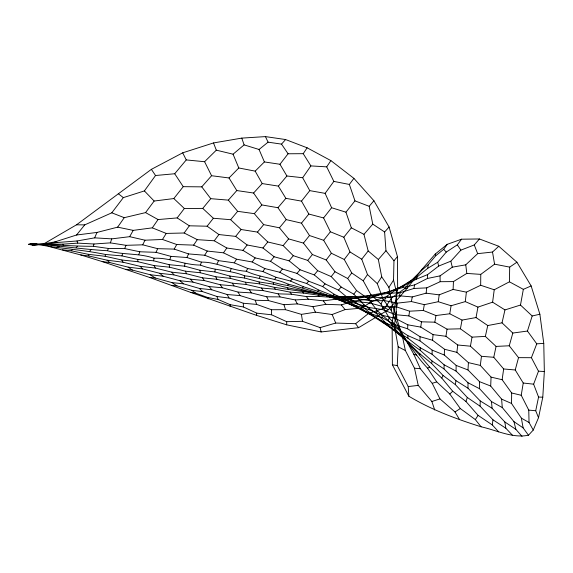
<?xml version="1.0" encoding="UTF-8"?>
<svg xmlns="http://www.w3.org/2000/svg" width="573" height="573" viewBox="0 0 573 573"><rect width="100%" height="100%" fill="white"/><g stroke="black" fill="none" stroke-linecap="round" stroke-linejoin="round"><path stroke-width="0.86" d="M286.686 324.834L286.708 321.689L271.602 314.792L256.754 313.152L243.389 306.963L230.224 304.707L218.069 299.457L207.598 297.459L195.701 293.175L190.687 292.395L149.474 277.411L102.23 261.582L80.721 254.942L48.211 246.29L37.739 244.399L30.469 243.826L28.65 244.284L32.747 245.287L46.678 244.148L62.872 244.17L77.742 243.117L93.986 243.998L110.36 242.873L125.974 245.316L142.706 244.829L157.647 248.675L174.199 249.097L188.574 253.911L204.719 255.25L218.614 260.643L234.242 262.842L247.744 268.522L262.821 271.523L276 277.282L290.54 281.049L303.468 286.722L317.492 291.242L356.478 307.049L369.628 313.144L382.241 317.75L395.026 324.719L407.611 328.787L420.038 336.709L432.543 340.247L444.569 349.272L456.889 352.352L468.413 362.63L480.303 365.402L491.068 377.113L502.127 379.713L511.668 392.978L511.524 403.464L521.366 418.147L523.12 427.881L528.471 435.229L533.241 430.072L538.52 417.717L542.781 397.204L544.35 371.505L543.763 343.385L539.873 314.226L531.142 285.934L516.925 262.205L498.768 246.261L479.429 238.97L461.537 239.199L447.248 244.327L435.265 254.018L422.322 268.966L407.396 288.011L388.508 309.699L358.562 327.692L321.145 331.953L286.686 324.834L256.41 315.315L190.687 292.395M523.12 427.881L513.952 421.649L502.285 407.561L491.476 401.58L479.608 388.752L467.991 382.728L456.044 371.068L444.125 364.822L432.114 354.286L432.135 350.124L419.945 340.856L407.754 335.57L395.255 327.355L383.072 321.632L370.23 314.391L332.612 295.539L318.867 290.117L306.576 283.499L292.273 278.951L279.803 272.261L264.891 268.594L252.141 261.961L236.577 259.211L223.47 252.808L207.233 251.053L193.638 245.129L176.749 244.521L162.474 239.464L144.99 240.202L129.663 236.678L111.756 238.869L94.652 237.852L77.011 240.975L57.529 242.494L42.073 244.614M80.721 254.942L89.001 256.009L107.079 260.199L123.009 262.205L140.192 266.352L155.333 268.057L171.857 272.189L186.533 273.744L202.527 277.833L216.852 279.273L232.394 283.191L246.397 284.502L261.546 288.047L275.248 289.2L290.06 292.115L303.489 293.089L318.001 295.102L358.44 297.573L372.486 297.043L385.414 297.903L399.309 295.811L412.266 296.936L426.111 293.175L439.183 294.851L453.121 289.437L466.386 292.151L480.675 285.261L480.768 274.374L494.571 264.182L509.684 267.111L516.925 262.205M528.471 435.229C512.384 438.481 496.54 430.201 481.084 426.785C456.079 418.927 431.405 409.759 408.85 396.23L408.227 386.553L397.247 365.588L398.163 346.772L394.396 325.894L396.201 311.762L396.43 291.922L393.536 280.133L393.966 260.794L397.44 256.589L389.096 227.044L373.897 200.708L353.899 178.361L330.893 160.619L307.121 147.805L285.605 139.547L265.428 136.603L241.785 138.114L213.514 142.935L182.694 152.826L151.372 169.35L76.488 224.817L44.014 243.74L32.747 245.287M456.044 371.068L456.151 365.409L444.254 354.995L432.135 350.124M480.675 285.261L494.227 289.78L509.433 281.816L509.684 267.111M419.945 340.856L420.038 336.709M512.326 435.115L505.816 428.203L492.952 419.801L480.095 406.2L480.231 400.935L467.991 388.208L455.915 380.637L443.996 368.912L432.071 361.004L420.26 350.325L408.635 342.045L385.421 323.838L373.166 315.365L362.136 306.491L349.38 299.142L338.5 290.139L325.092 283.907L314.226 274.89L300.073 269.761L289.1 260.83L274.138 256.761L262.95 247.98L247.128 244.979L235.661 236.391L218.915 234.543L207.118 226.213L189.334 225.798L177.164 217.919L158.055 219.559L145.563 212.604L124.255 217.676L111.792 212.819L84.732 224.874L76.488 224.817M533.241 430.072L529.051 422.487L528.757 410.11L521.222 395.277L523.242 383.022L515.227 369.979L503.66 368.969L493.768 357.28L481.47 356.306L470.426 346.185L457.741 344.996L445.952 336.294L433.073 334.625L420.783 327.119L407.818 324.812L395.134 318.287L382.134 315.293L369.091 309.599L369.155 307.508C342.396 298.87 314.641 293.548 287.675 285.476C273.02 283.492 259.454 277.103 244.664 275.864C230.461 269.847 214.717 270.886 200.45 265.055C184.549 265.077 170.002 257.585 154.044 258.215C138.902 252.944 122.708 255.114 107.38 250.709C84.095 249.477 61.039 245.774 37.739 244.399M125.702 269.267L132.399 270.069L150.198 274.746L163.133 276.207L179.879 280.713L193.022 282.109L209.109 286.557L222.388 287.775L238.01 292.08L251.346 292.889L266.71 296.778L279.996 296.914L295.231 299.937L308.303 299.213L323.344 300.832L336.022 299.221L350.676 298.999L389.053 291.901L402.454 287.582L414.623 284.924L427.408 278.485L427.522 274.653L438.703 266.058L450.829 261.195L460.885 250.143L474.265 244.936L479.429 238.97M443.996 368.912L444.125 364.822M453.121 289.437L453.444 281.594L466.809 273.421L480.768 274.374M511.524 403.464L501.604 399.116L490.689 386.03L491.068 377.113M407.611 328.787L407.818 324.812M444.254 354.995L444.569 349.272M538.52 417.717L535.726 410.741L538.563 397.068L533.628 384.182L538.484 371.189L531.4 357.702L536.758 343.829L527.454 331.051L512.821 333.049L502.027 322.843L487.752 325.55L476.034 317.564L462.031 320.078L449.762 313.775L435.946 315.544L423.311 310.459L409.595 311.196L396.709 306.97L383.029 306.598L369.936 302.988L356.22 301.57L342.905 298.411L287.603 287.768L273.328 284.151L273.414 282.604M490.689 386.03L479.501 381.647L467.983 369.965L468.413 362.63M273.328 284.151L259.082 281.959L244.499 277.998L244.664 275.864M230.088 306.269L230.224 304.707M244.499 277.998L229.866 276.064L214.939 271.946L215.176 269.432M432.543 340.247L433.073 334.625M395.134 318.287L395.477 314.684L382.542 309.606L369.155 307.508M214.939 271.946L199.905 270.248L184.635 266.173L184.943 263.494M456.889 352.352L457.741 344.996M62.493 249.785L71.181 250.795L88.256 254.305L105.217 256.303L121.891 260.02L137.892 261.711L154.151 265.607L169.536 267.183L185.394 271.187L200.314 272.755L215.777 276.759L230.296 278.371L245.38 282.203L259.533 283.857L274.259 287.317L343.492 297.659L357.48 298.655L370.602 300.825L384.49 300.603L397.504 303.124L411.378 301.548L424.307 304.657L438.266 301.713L451.087 305.753L465.276 301.606L466.386 292.151M426.111 293.175L426.756 287.868L440.15 281.701L453.444 281.594M498.689 431.892L492.314 424.944L492.952 419.801M105.217 256.303L105.453 254.469C86.559 250.551 67.306 248.918 48.211 246.29M420.783 327.119L421.463 321.818L408.85 315.909L395.477 314.684M480.303 365.402L481.47 356.306M465.276 301.606L477.946 307.114L492.608 302.179L494.227 289.78M480.095 406.2L467.324 397.483L455.385 384.648L455.915 380.637M438.266 301.713L439.183 294.851M502.127 379.713L503.66 368.969M455.385 384.648L443.087 375.487L431.691 363.569L432.071 361.004M445.952 336.294L447.033 329.153L434.835 322.184L421.463 321.818M171.75 285.354L177.021 285.913L191.855 290.318L202.627 291.636L216.945 296.485L229.057 298.032L243.339 303.26L256.625 304.392L271.516 309.728L285.533 309.678L301.412 314.362L315.422 312.17L332.147 314.52L345.075 309.592L361.255 308.145L372.149 301.412L386.431 296.535L395.879 289.809L417.388 276.702L427.702 268.336L428.275 264.633L435.709 255.759L443.695 249.298L447.248 244.327M408.85 396.23L392.383 364.779L392.125 323.043L397.648 288.312L397.44 256.589M408.85 315.909L409.595 311.196M256.41 315.315L256.754 313.152M382.542 309.606L383.029 306.598M184.635 266.173L169.185 264.676L153.621 260.808L154.044 258.215M449.762 313.775L451.087 305.753M434.835 322.184L435.946 315.544M423.311 310.459L424.307 304.657M470.426 346.185L472.023 337.139L460.413 328.802L447.033 329.153M539.873 314.226L532.181 315.974L520.485 305.051L523.342 289.344L531.142 285.934M476.034 317.564L477.946 307.114M460.413 328.802L462.031 320.078M355.926 303.088L356.22 301.57M411.378 301.548L412.266 296.936M396.709 306.97L397.504 303.124M102.23 261.582L109.787 262.563L128.123 267.14L142.598 268.923L159.803 273.307L173.92 274.875L190.394 279.166L204.317 280.569L220.233 284.724L233.985 285.906L249.47 289.759L263.021 290.583L278.184 293.856L291.514 294.236L306.397 296.57L319.455 296.463L334.045 297.502L373.725 295.725L387.627 293.426L400.283 292.66L413.885 288.47L414.623 284.924M493.768 357.28L496.068 346.414L485.36 336.394L472.023 337.139M485.36 336.394L487.752 325.55M502.027 322.843L504.963 309.921L520.485 305.051M459.596 419.622L454.998 411.966L439.978 398.901L432.214 383.33L420.36 368.733L413.806 354.257L398.099 326.073L391.144 310.315L392.426 305.158L388.902 287.402L381.711 276.845L378.352 259.505L368.174 250.96L363.962 234.314L351.349 227.839L345.942 212.182L331.609 207.734L325.127 193.359L309.771 190.637L302.666 177.73L286.901 175.99L279.961 164.265L264.397 161.937L255.178 171.126L238.791 167.975L229.014 177.959L211.573 175.725L201.768 186.855L183.238 186.669L173.82 198.559L154.151 201.037L145.563 212.604M515.227 369.979L518.529 357.645L509.254 345.777L512.821 333.049M30.469 243.826C51.463 244.299 72.37 246.361 93.363 246.304L93.986 243.998M105.453 254.469L121.942 255.895L122.615 253.681M399.309 295.811L400.283 292.66M369.936 302.988L370.602 300.825M527.454 331.051L532.181 315.974M200.45 265.055L201.402 262.119C217.088 261.89 230.718 270.463 246.268 271.244C259.705 277.518 274.804 277.955 288.255 284.194C315.68 291.055 341.938 301.849 369.091 309.599M169.916 259.404L170.912 256.36L186.884 257.513L201.402 262.119M230.274 271.409L231.134 268.823M396.43 291.922L397.648 288.312M492.314 424.944L478.09 415.361L465.964 401.501L467.324 397.483M384.49 300.603L385.414 297.903M110.36 242.873L111.756 238.869M138.802 254.605L139.812 251.769L156.042 252.335L170.912 256.36M259.34 278.277L260.078 276.25M465.964 401.501L452.706 391.244L441.769 378.065L429.707 367.114L419.372 354.902L398.156 332.383L388.258 320.486L389.203 317.893L381.002 304.055L370.824 294.579L363.232 280.791L351.729 272.956L344.251 259.476L331.359 253.252L323.659 240.288L309.492 235.539L301.47 223.162L286.221 219.617L277.948 207.713L261.84 204.926L253.595 193.022L236.792 190.558L229.014 177.959M93.363 246.304L108.447 248.46L124.685 248.596L125.974 245.316M94.652 237.852L96.995 232.43L117.651 227.152L133.215 230.375L152.303 227.853L166.242 233.419L184.162 232.996L197.284 239.657L214.252 240.782L226.836 248.016L242.966 250.365L255.164 257.914L270.506 261.309L282.403 269.031L297.015 273.414L308.711 281.193L322.642 286.557L334.252 294.293L347.582 300.646L359.199 308.217L372.027 315.587L396.165 331.287L408.005 338.249L420.174 347.696L432.114 354.286M156.042 252.335L157.647 248.675M287.675 285.476L288.255 284.194M186.884 257.513L188.574 253.911M381.002 304.055L383.201 299.364L377.292 283.649L367.494 274.553L361.735 259.197L349.988 251.955L343.821 237.243L330.377 231.793L323.587 217.933L308.84 214.051L301.513 201.13L285.87 198.337L278.363 186.11L262.205 183.575L255.178 171.126M149.474 277.411L155.347 278.034L171.957 282.604L183.561 283.828L199.397 288.448L211.802 289.788L227.144 294.515L240.073 295.596L255.264 300.238L268.572 300.61L283.943 304.714L297.315 303.905L312.908 306.677L325.872 304.335L341.307 304.9L353.434 301.169L368.095 299.127L379.398 294.694L392.906 290.253L403.908 285.712L416.199 279.223L417.388 276.702M107.38 250.709L108.447 248.46M142.706 244.829L144.99 240.202M216.988 263.902L218.614 260.643M441.769 378.065L443.087 375.487M431.691 363.569L420.038 353.935L397.798 333.056L398.156 332.383M246.268 271.244L247.744 268.522M174.199 249.097L176.749 244.521M129.663 236.678L133.215 230.375M204.719 255.25L207.233 251.053M162.474 239.464L166.242 233.419M388.258 320.486L377.435 310.831L368.21 298.769L370.824 294.579M274.732 279.295L276 277.282M286.708 321.689L302.501 321.31L320.099 327.634L335.728 323.043L355.597 323.702L368.188 313.732L384.777 307.959L392.125 297.494L404.81 288.534L411.307 280.512L421.191 270.757L422.322 268.966M388.902 287.402L393.536 280.133M234.242 262.842L236.577 259.211M377.292 283.649L381.711 276.845M481.084 426.785L475.332 419.594L478.09 415.361M279.961 164.265L288.076 153.779L303.232 153.679L307.121 147.805M193.638 245.129L197.284 239.657M303.232 153.679L310.881 165.912L326.71 166.85L330.893 160.619M363.232 280.791L367.494 274.553M419.372 354.902L420.038 353.935M152.303 227.853L158.055 219.559M302.666 177.73L310.881 165.912M397.798 333.056L386.345 323.387L375.888 313.066L377.435 310.831M117.651 227.152L124.255 217.676M223.47 252.808L226.836 248.016M262.821 271.523L264.891 268.594M184.162 232.996L189.334 225.798M111.792 212.819L123.338 197.621L144.389 190.916L155.534 175.51L174.708 173.748L186.254 159.924L204.59 161.715L216.308 150.169L233.068 154.187L244.112 144.89L259.06 149.481L264.397 161.937M325.127 193.359L333.837 181.397L326.71 166.85M368.21 298.769L356.556 290.547L347.675 278.521L351.729 272.956M252.141 261.961L255.164 257.914M214.252 240.782L218.915 234.543M393.966 260.794L385.973 250.723L384.612 231.979L372.772 224.115L369.184 206.309L354.966 200.858L349.351 184.442L353.899 178.361M427.702 268.336L437.686 262.262L446.252 252.099L457.326 244.836L461.537 239.199M375.888 313.066L363.927 304.643L353.828 294.185L356.556 290.547M177.164 217.919L184.348 208.486L202.756 208.407L213.357 218.256L230.654 219.71L241.161 229.508L257.47 232.101L267.792 241.978L283.162 245.609L293.283 255.68L307.715 260.407L317.686 270.685L331.208 276.594L341.15 287.03L353.828 294.185M344.251 259.476L349.988 251.955M242.966 250.365L247.128 244.979M201.768 186.855L210.757 198.666L228.341 200.135L237.637 211.322L254.326 213.657L263.659 224.623L279.438 227.796L288.62 238.898L303.432 243.088L312.407 254.527L326.166 259.949L331.359 253.252M331.208 276.594L334.997 271.731L326.166 259.949M402.454 287.582L403.908 285.712M361.735 259.197L368.174 250.96M207.118 226.213L213.357 218.256M342.905 298.411L343.492 297.659M301.513 201.13L309.771 190.637M323.587 217.933L331.609 207.734M323.659 240.288L330.377 231.793M345.942 212.182L354.966 200.858M235.661 236.391L241.161 229.508M270.506 261.309L274.138 256.761M307.715 260.407L312.407 254.527M343.821 237.243L351.349 227.839M279.803 272.261L282.403 269.031M303.432 243.088L309.492 235.539M262.95 247.98L267.792 241.978M44.014 243.74L54.714 241.956L76.531 235.016L84.732 224.874M301.47 223.162L308.84 214.051M289.1 260.83L293.283 255.68M89.667 251.375L90.921 249.835M283.162 245.609L288.62 238.898M202.756 208.407L210.757 198.666M314.226 274.89L317.686 270.685M257.47 232.101L263.659 224.623M279.438 227.796L286.221 219.617M290.54 281.049L292.273 278.951M230.654 219.71L237.637 211.322M297.015 273.414L300.073 269.761M369.184 206.309L373.897 200.708M278.363 186.11L286.901 175.99M277.948 207.713L285.87 198.337M338.5 290.139L341.15 287.03M254.326 213.657L261.84 204.926M363.962 234.314L372.772 224.115M378.352 259.505L385.973 250.723M228.341 200.135L236.792 190.558M357.48 298.655L358.44 297.573M259.06 149.481L268.078 142.161L281.529 144.124L285.605 139.547M302.451 287.861L303.468 286.722M384.612 231.979L389.096 227.044M253.595 193.022L262.205 183.575M322.642 286.557L325.092 283.907M306.576 283.499L308.711 281.193M387.627 293.426L389.053 291.901M372.486 297.043L373.725 295.725M362.136 306.491L363.927 304.643M475.332 419.594L460.305 408.535L449.812 394.045L452.706 391.244M427.408 278.485L440.057 275.864L452.298 267.168L465.756 264.833L477.667 253.653L492.515 252.041L498.768 246.261M76.145 247.557L77.52 246.275M71.181 250.795L72.356 249.699M315.351 292.832L315.744 292.488M421.191 270.757L428.275 264.633M347.582 300.646L349.38 299.142M317.492 291.242L318.867 290.117M332.612 295.539L334.252 294.293M408.076 282.747L411.307 280.512M454.998 411.966L460.305 408.535M385.421 323.838L386.345 323.387M389.203 317.893C403.378 333.593 412.882 352.853 427.573 368.145L429.707 367.114M416.199 279.223L427.522 274.653M392.426 305.158L402.246 335.635L405.383 350.547L414.487 368.21L418.24 385.4L431.884 401.494L439.978 398.901M432.214 383.33L436.741 381.897L449.812 394.045M28.65 244.284L36.837 244.026M56.87 247.085L59.406 246.483M404.81 288.534L407.396 288.011M372.027 315.587L373.166 315.365M392.906 290.253L395.879 289.809M329.518 296.785L330.249 296.678M76.531 235.016L96.995 232.43M408.227 386.553L418.24 385.4M45.797 244.872L48.29 244.692M536.758 343.829L543.763 343.385M358.061 308.281L359.199 308.217M496.068 346.414L509.254 345.777M413.885 288.47L426.756 287.868M35.626 244.334L46.678 244.148M343.814 301.971L344.803 301.964M518.529 357.645L531.4 357.702M538.563 397.068L542.781 397.204M538.484 371.189L544.35 371.505M121.942 255.895L137.706 259.419L153.621 260.808M414.487 368.21L420.36 368.733M377.005 294.472L379.398 294.694M528.757 410.11L535.726 410.741M523.242 383.022L533.628 384.182M345.44 296.793L346.844 296.993M361.09 296.456L362.938 296.735M392.383 364.779L397.247 365.588M386.431 296.535L392.125 297.494M54.714 241.956L57.529 242.494M333.837 181.397L349.351 184.442M124.685 248.596L139.812 251.769M330.198 295.718L331.18 295.933M511.668 392.978L521.222 395.277M413.806 354.257L416.492 355.102M456.151 365.409L467.983 369.965M384.777 307.959L388.508 309.699M398.163 346.772L405.383 350.547M334.997 271.731L347.675 278.521M509.433 281.816L523.342 289.344M368.095 299.127L372.149 301.412M521.366 418.147L529.051 422.487M480.231 400.935L492.1 408.284L504.82 421.957L515.865 429.342L522.039 436.397M492.608 302.179L504.963 309.921M150.198 274.746L155.347 278.034M171.957 282.604L177.021 285.913M128.123 267.14L132.399 270.069M315.501 293.297L316.031 293.691M191.855 290.318L195.701 293.175M118.282 193.695L123.338 197.621M350.676 298.999L353.434 301.169M361.255 308.145L368.188 313.732M179.879 280.713L183.561 283.828M334.045 297.502L336.022 299.221M159.803 273.307L163.133 276.207M107.079 260.199L109.787 262.563M318.001 295.102L319.455 296.463M173.82 198.559L184.348 208.486M199.397 288.448L202.627 291.636M144.389 190.916L154.151 201.037M140.192 266.352L142.598 268.923M443.695 249.298L446.252 252.099M407.747 342.554L408.485 343.385M190.394 279.166L193.022 282.109M209.109 286.557L211.802 289.788M302.501 291.886L303.489 293.089M341.307 304.9L345.075 309.592M402.246 335.635L404.796 338.822M392.125 323.043L394.396 325.894M171.857 272.189L173.92 274.875M355.597 323.702L358.562 327.692M383.201 299.364L391.144 310.315M323.344 300.832L325.872 304.335M306.397 296.57L308.303 299.213M220.233 284.724L222.388 287.775M290.06 292.115L291.514 294.236M207.598 297.459L208.536 298.82M281.529 144.124L288.076 153.779M151.372 169.35L155.534 175.51M457.326 244.836L460.885 250.143M427.573 368.145L436.741 381.897M174.708 173.748L183.238 186.669M202.527 277.833L204.317 280.569M249.47 289.759L251.346 292.889M278.184 293.856L279.996 296.914M238.01 292.08L240.073 295.596M232.394 283.191L233.985 285.906M261.546 288.047L263.021 290.583M227.144 294.515L229.057 298.032M295.231 299.937L297.315 303.905M274.259 287.317L275.248 289.2M383.072 321.632L383.731 322.893M121.891 260.02L123.009 262.205M182.694 152.826L186.254 159.924M204.59 161.715L211.573 175.725M266.71 296.778L268.572 300.61M154.151 265.607L155.333 268.057M369.628 313.144L370.23 314.391M265.428 136.603L268.078 142.161M396.165 331.287L396.717 332.455M62.872 244.17L63.266 245.022M312.908 306.677L315.422 312.17M185.394 271.187L186.533 273.744M245.38 282.203L246.397 284.502M88.256 254.305L89.001 256.009M215.777 276.759L216.852 279.273M332.147 314.52L335.728 323.043M233.068 154.187L238.791 167.975M356.048 305.953L356.478 307.049M474.265 244.936L477.667 253.653M213.514 142.935L216.308 150.169M287.603 287.768L288.083 289.028M216.945 296.485L218.069 299.457M241.785 138.114L244.112 144.89M77.011 240.975L77.742 243.117M431.884 401.494L434.699 409.96M255.264 300.238L256.625 304.392M283.943 304.714L285.533 309.678M437.686 262.262L438.703 266.058M435.265 254.018L435.709 255.759M513.952 421.649L515.865 429.342M450.829 261.195L452.298 267.168M320.099 327.634L321.145 331.953M259.082 281.959L259.533 283.857M342.475 300.209L342.654 300.983M229.866 276.064L230.296 278.371M492.515 252.041L494.571 264.182M199.905 270.248L200.314 272.755M504.82 421.957L505.816 428.203M301.412 314.362L302.501 321.31M408.635 342.045L408.793 343.091M169.185 264.676L169.536 267.183M465.756 264.833L466.809 273.421M396.201 311.762L396.838 317.729M491.476 401.58L492.1 408.284M407.754 335.57L408.005 338.249M398.099 326.073L398.364 328.966M395.026 324.719L395.255 327.355M501.604 399.116L502.285 407.561M137.706 259.419L137.892 261.711M382.134 315.293L382.241 317.75M420.174 347.696L420.26 350.325M301.477 289.487L301.491 290.232M440.057 275.864L440.15 281.701M271.516 309.728L271.602 314.792M479.501 381.647L479.608 388.752M243.339 303.26L243.389 306.963M467.991 382.728L467.991 388.208"/></g></svg>
